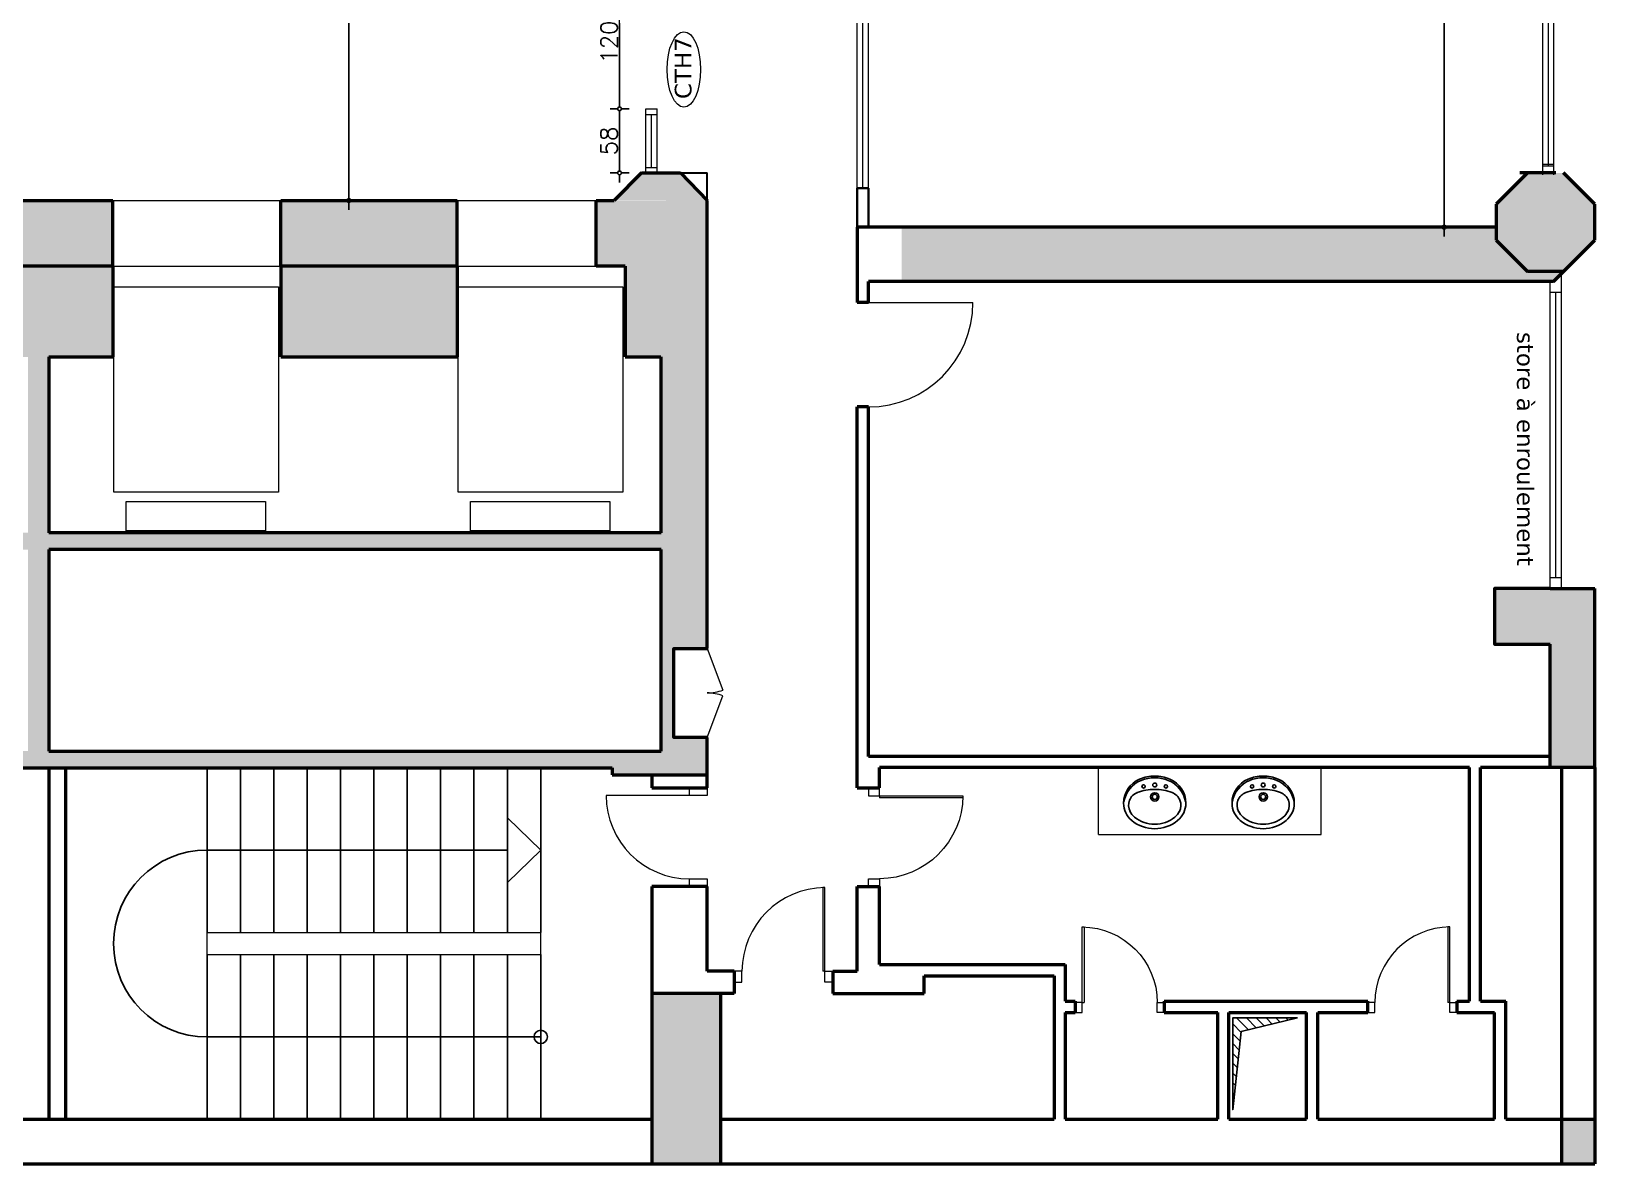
# Model space of a CAD drawing. Header units: millimetres. Extents: x 253 to 682, y -1208 to -847.
# Drawn here: x 337.86 to 351.91, y -1013.86 to -1003.68 of the extents above; entities that cross this region are included whole.
import ezdxf

# ---------------------------------------------------------------- set-up
doc = ezdxf.new("R2010")
doc.units = ezdxf.units.MM
doc.header["$LTSCALE"] = 10
doc.header["$MEASUREMENT"] = 0
doc.header["$PDMODE"] = 35
for name, color, linetype in [('COTATION', 203, 'Continuous'), ('Escalier', 241, 'Continuous'), ('HACHURE', 252, 'Continuous'), ('sanetaire', 4, 'Continuous'), ('SANITAIRES', 4, 'Continuous')]:
    doc.layers.add(name, color=color, linetype=linetype)
for name, color, linetype, lineweight in [('faux  plafond', 143, 'Continuous', 9), ('men-porte', 30, 'Continuous', 5), ('Men_porte', 30, 'Continuous', 5), ('MUR', 5, 'Continuous', 50), ('mur-bas', 190, 'Continuous', 20), ('SANIT', 8, 'Continuous', 0)]:
    doc.layers.add(name, color=color, linetype=linetype, lineweight=lineweight)
doc.layers.add('hachures++', color=7, linetype='Continuous', lineweight=5, true_color=0xa8a8a8)
doc.styles.get("Standard").update_dxf_attribs({"font": 'txt.shx'})
doc.styles.add('Verdana', font='verdana.ttf')
doc.dimstyles.new('Cote Executiopn', dxfattribs={"dimtxt": 0.15, "dimasz": 0.085, "dimexe": 0.2, "dimexo": 0.6, "dimgap": 0.02, "dimtad": 1, "dimdec": 0, "dimlfac": 100, "dimzin": 5, "dimdsep": 46, "dimtxsty": 'Standard', "dimblk1": 'DIM', "dimblk2": 'DIM', "dimsah": 1, "dimcen": 0.05, "dimdle": 0.1, "dimse1": 1, "dimse2": 1, "dimclrt": 256, "dimadec": 0, "dimazin": 0, "dimtfac": 1, "dimtdec": 0, "dimtmove": 2, "dimatfit": 3, "dimldrblk": 'DIM', "dimfxl": 1, "dimtolj": 1, "dimtzin": 0, "dimarcsym": 0})

# ---------------------------------------------------------------- blocks, each defined once
blk = doc.blocks.new('A$C091A745A')
at = {"layer": 'Men_porte'}
for p, q in [((0.816, 0.85), (0.796, 0.85)), ((0.796, 0.85), (0.796, 0.1)), ((0.816, 0.1), (0.816, 0.85)), ((0, 0.1), (0, 0)), ((0.07, 0.1), (0, 0.1)), ((0, 0), (0.07, 0)), ((0.07, 0), (0.07, 0.1)), ((0.816, 0.1), (0.796, 0.1)), ((0.816, 0), (0.816, 0.1)), ((0.816, 0.1), (0.886, 0.1)), ((0.886, 0), (0.816, 0)), ((0.886, 0.1), (0.886, 0))]:
    blk.add_line(p, q, dxfattribs=at)
blk.add_arc((0.823, 0.097), 0.753, 90.5347, 179.7782, dxfattribs=at)
blk = doc.blocks.new('LA-JA')
at = {"layer": 'SANITAIRES'}
for centre, radius in [((-0.1, -0.093), 0.015), ((0, -0.08), 0.0175), ((0.1, -0.093), 0.015), ((0, -0.187), 0.0375), ((0, -0.187), 0.023)]:
    blk.add_circle(centre, radius, dxfattribs=at)
for centre, radius, start, end in [((0, -0.352), 0.352, 90, 112.7144), ((0, -0.352), 0.352, 67.2856, 90), ((-0.024, -0.278), 0.258, 172.5047, 172.5047), ((-0.045, -0.244), 0.235, 112.7144, 180), ((-0.024, -0.278), 0.258, 112.1793, 169.0033), ((0.024, -0.278), 0.258, 7.4953, 7.4953), ((0, -0.57), 0.45, 90, 110.3585), ((0, -0.352), 0.336, 90, 111.2533), ((0, -0.352), 0.336, 68.7467, 90), ((0, -0.57), 0.45, 69.6415, 90), ((0.024, -0.278), 0.258, 10.9967, 67.8207), ((0.045, -0.244), 0.235, 0, 67.2856), ((-0.08, -0.244), 0.2, 180, 230.9171), ((-0.114, -0.262), 0.121, 110.3585, 207.069), ((0.114, -0.262), 0.121, 332.931, 69.6415), ((0.08, -0.244), 0.2, 309.0829, 0), ((-0.08, -0.244), 0.16, 207.069, 230.9171), ((0, -0.146), 0.327, 230.9171, 270), ((0, -0.146), 0.287, 230.9171, 270), ((0, -0.146), 0.287, 270, 309.0829), ((0, -0.146), 0.327, 270, 309.0829), ((0.08, -0.244), 0.16, 309.0829, 332.931)]:
    blk.add_arc(centre, radius, start, end, dxfattribs=at)
blk = doc.blocks.new('LAV')
blk.add_blockref('LA-JA', (-0.003, 0.302))
blk = doc.blocks.new('ENCIMERA')
at = {"layer": 'SANIT', "ltscale": 0.5}
blk.add_blockref('LAV', (0.003, -0.067), dxfattribs=at)
blk = doc.blocks.new('treee')
at = {"layer": 'mur-bas', "ltscale": 2}
for p, q in [((0.6, 0), (0, 0)), ((0.6, -2), (0.6, 0)), ((0.6, -2), (0, -2))]:
    blk.add_line(p, q, dxfattribs=at)
at = {"layer": 'sanetaire', "ltscale": 0.5, "rotation": 90}
for p in [(0.311, -0.521), (0.311, -1.496)]:
    blk.add_blockref('ENCIMERA', p, dxfattribs=at)
blk = doc.blocks.new('DIM')
for p, q in [((-0.2, 0), (-1, 0)), ((0, 0.2), (0, 1)), ((0.2, 0), (1, 0)), ((0, -1), (0, -0.2))]:
    blk.add_line(p, q)
blk.add_circle((0, 0), 0.2)
blk = doc.blocks.new('*D18429')
at = {"layer": 'COTATION', "color": 0, "lineweight": -2, "ltscale": 0.02, "transparency": 16777216}
blk.add_line((350.558, -998.837), (350.558, -1005.357), dxfattribs=at)
at = {"layer": 'Defpoints', "color": 0, "ltscale": 0.02, "transparency": 16777216}
for p in [(349.825, -998.752), (349.951, -1005.442), (350.558, -1005.442)]:
    blk.add_point(p, dxfattribs=at)
at = {"layer": 'COTATION', "color": 0, "lineweight": -2, "ltscale": 0.02, "transparency": 16777216, "xscale": 0.085, "yscale": 0.085, "zscale": 0.085}
for p, rotation in [((350.558, -998.752), 90), ((350.558, -1005.442), 270)]:
    blk.add_blockref('DIM', p, dxfattribs=dict(at, rotation=rotation))
at = {"layer": 'COTATION', "ltscale": 0.02, "transparency": 16777216, "insert": (350.463, -1002.097), "char_height": 0.15, "attachment_point": 5, "rotation": 90}
blk.add_mtext('\\A1;669', dxfattribs=at)
blk = doc.blocks.new('*D18443')
at = {"layer": 'COTATION', "color": 0, "lineweight": -2, "ltscale": 0.02, "transparency": 16777216}
blk.add_line((340.711, -1005.117), (340.711, -1001.187), dxfattribs=at)
at = {"layer": 'Defpoints', "color": 0, "ltscale": 0.02, "transparency": 16777216}
for p in [(340.711, -1001.102), (341.243, -1001.102), (341.243, -1005.202)]:
    blk.add_point(p, dxfattribs=at)
at = {"layer": 'COTATION', "color": 0, "lineweight": -2, "ltscale": 0.02, "transparency": 16777216, "xscale": 0.085, "yscale": 0.085, "zscale": 0.085}
for p, rotation in [((340.711, -1001.102), 90), ((340.711, -1005.202), 270)]:
    blk.add_blockref('DIM', p, dxfattribs=dict(at, rotation=rotation))
at = {"layer": 'COTATION', "ltscale": 0.02, "transparency": 16777216, "insert": (340.616, -1003.152), "char_height": 0.15, "attachment_point": 5, "rotation": 90}
blk.add_mtext('\\A1;410', dxfattribs=at)
blk = doc.blocks.new('*D18455')
at = {"layer": 'COTATION', "color": 0, "lineweight": -2, "ltscale": 0.02, "transparency": 16777216}
blk.add_line((343.145, -1004.293), (343.145, -1003.263), dxfattribs=at)
at = {"layer": 'Defpoints', "color": 0, "ltscale": 0.02, "transparency": 16777216}
for p in [(343.145, -1003.178), (343.382, -1003.178), (343.382, -1004.378)]:
    blk.add_point(p, dxfattribs=at)
at = {"layer": 'COTATION', "color": 0, "lineweight": -2, "ltscale": 0.02, "transparency": 16777216, "xscale": 0.085, "yscale": 0.085, "zscale": 0.085}
for p, rotation in [((343.145, -1003.178), 90), ((343.145, -1004.378), 270)]:
    blk.add_blockref('DIM', p, dxfattribs=dict(at, rotation=rotation))
at = {"layer": 'COTATION', "ltscale": 0.02, "transparency": 16777216, "insert": (343.05, -1003.778), "char_height": 0.15, "attachment_point": 5, "rotation": 90}
blk.add_mtext('\\A1;120', dxfattribs=at)
blk = doc.blocks.new('*D18456')
at = {"layer": 'COTATION', "color": 0, "lineweight": -2, "ltscale": 0.02, "transparency": 16777216}
blk.add_line((343.145, -1004.463), (343.145, -1004.87), dxfattribs=at)
at = {"layer": 'Defpoints', "color": 0, "ltscale": 0.02, "transparency": 16777216}
for p in [(343.382, -1004.378), (343.145, -1004.955), (343.382, -1004.955)]:
    blk.add_point(p, dxfattribs=at)
at = {"layer": 'COTATION', "color": 0, "lineweight": -2, "ltscale": 0.02, "transparency": 16777216, "xscale": 0.085, "yscale": 0.085, "zscale": 0.085}
for p, rotation in [((343.145, -1004.378), 90), ((343.145, -1004.955), 270)]:
    blk.add_blockref('DIM', p, dxfattribs=dict(at, rotation=rotation))
at = {"layer": 'COTATION', "ltscale": 0.02, "transparency": 16777216, "insert": (343.05, -1004.667), "char_height": 0.15, "attachment_point": 5, "rotation": 90}
blk.add_mtext('\\A1;58', dxfattribs=at)

msp = doc.modelspace()

# ---------------------------------------------------------------- hatches: boundary and pattern name
at = {"layer": 'hachures++'}
h = msp.add_hatch(color=256, dxfattribs=at)
h.dxf.hatch_style = 1
h.paths.add_polyline_path([(337.826, -1008.339), (337.826, -1010.151), (332.827, -1010.151), (332.827, -1008.339)], flags=16)
h.paths.add_polyline_path([(338.015, -1008.339), (343.516, -1008.339), (343.516, -1010.151), (338.015, -1010.151)], flags=16)
h.paths.add_polyline_path([(343.048, -1005.202), (343.048, -1005.792), (343.194, -1005.792), (343.194, -1006.608), (343.516, -1006.608), (343.516, -1008.189), (338.015, -1008.189), (338.015, -1006.608), (338.589, -1006.608), (338.589, -1005.792), (337.489, -1005.792), (337.489, -1006.608), (337.826, -1006.608), (337.826, -1008.189), (332.827, -1008.189), (332.827, -1006.608), (333.397, -1006.608), (333.397, -1005.202), (333.107, -1005.202), (332.867, -1004.955), (332.518, -1004.955), (332.252, -1005.221), (332.252, -1009.228), (332.552, -1009.228), (332.552, -1010.028), (332.252, -1010.028), (332.252, -1010.301), (343.079, -1010.301), (343.079, -1010.364), (343.932, -1010.364), (343.932, -1010.028), (343.632, -1010.028), (343.632, -1009.228), (343.932, -1009.228), (343.932, -1005.202)])
h.paths.add_polyline_path([(343.712, -1005.202), (343.932, -1005.202), (343.692, -1004.955), (343.343, -1004.955), (343.095, -1005.203)])
h = msp.add_hatch(color=256, dxfattribs=at)
h.dxf.hatch_style = 1
h.paths.add_polyline_path([(351.912, -1005.235), (351.632, -1004.955), (351.307, -1004.955), (351.027, -1005.235), (351.027, -1005.56), (351.307, -1005.84), (351.632, -1005.84), (351.912, -1005.56)])
h = msp.add_hatch(color=256, dxfattribs=at)
h.dxf.hatch_style = 1
h.paths.add_polyline_path([(342.933, -1005.202), (342.933, -1005.792), (343.048, -1005.792), (343.048, -1005.202)])
h.paths.add_polyline_path([(340.099, -1005.202), (340.099, -1005.792), (341.684, -1005.792), (341.684, -1005.202)])
h.paths.add_polyline_path([(337.489, -1005.202), (337.489, -1005.792), (338.589, -1005.792), (338.589, -1005.202)])
h.paths.add_polyline_path([(334.907, -1005.202), (334.907, -1005.792), (335.979, -1005.792), (335.979, -1005.202)])
h.paths.add_polyline_path([(333.527, -1005.792), (333.527, -1005.202), (333.397, -1005.202), (333.397, -1005.792)])
h = msp.add_hatch(color=256, dxfattribs=at)
h.dxf.hatch_style = 1
h.paths.add_polyline_path([(351.512, -1005.929), (351.632, -1005.84), (351.307, -1005.84), (351.027, -1005.56), (351.027, -1005.442), (345.682, -1005.442), (345.682, -1005.929)])
h = msp.add_hatch(color=256, dxfattribs=at)
h.dxf.hatch_style = 1
h.paths.add_polyline_path([(335.979, -1005.792), (334.907, -1005.792), (334.907, -1006.608), (335.979, -1006.608)])
h.paths.add_polyline_path([(341.684, -1005.792), (340.099, -1005.792), (340.099, -1006.608), (341.684, -1006.608)])
h = msp.add_hatch(color=256, dxfattribs=at)
h.dxf.hatch_style = 1
h.paths.add_polyline_path([(351.912, -1013.859), (351.912, -1013.459), (351.612, -1013.459), (351.612, -1013.859)])
h.paths.add_polyline_path([(351.912, -1010.299), (351.912, -1008.689), (351.012, -1008.689), (351.012, -1009.189), (351.512, -1009.189), (351.512, -1010.299)])
h = msp.add_hatch(color=256, dxfattribs=at)
h.dxf.hatch_style = 1
h.paths.add_polyline_path([(332.748, -1013.859), (332.748, -1012.328), (332.127, -1012.328), (332.127, -1013.859)])
h.paths.add_polyline_path([(344.056, -1013.859), (344.056, -1012.328), (343.436, -1012.328), (343.436, -1013.859)])
h = msp.add_hatch(dxfattribs=at)
h.set_pattern_fill('ANSI31', color=256, scale=0.5, angle=-90)
h.set_pattern_definition([(315, (333223.486, -291212.29964), (0.044194173824, 0.044194173824), [])])
h.paths.add_polyline_path([(349.241, -1012.549), (348.658, -1012.549), (348.658, -1013.374), (348.734, -1012.67)])

# ---------------------------------------------------------------- linework, layer by layer
at = {"layer": 'Escalier'}
for p, q in [((339.436, -1010.301), (339.436, -1011.78)), ((339.736, -1010.301), (339.736, -1011.78)), ((340.036, -1010.301), (340.036, -1011.78)), ((340.336, -1010.301), (340.336, -1011.78)), ((340.636, -1010.301), (340.636, -1011.78)), ((340.936, -1010.301), (340.936, -1011.78)), ((341.236, -1010.301), (341.236, -1011.78)), ((341.536, -1010.301), (341.536, -1011.78)), ((341.836, -1010.301), (341.836, -1011.78)), ((342.136, -1010.301), (342.136, -1011.78)), ((342.436, -1010.301), (342.436, -1011.78)), ((342.436, -1011.04), (342.136, -1010.749)), ((342.136, -1011.04), (339.436, -1011.04)), ((342.436, -1011.04), (342.136, -1011.332)), ((339.436, -1011.98), (339.436, -1013.459)), ((339.736, -1011.98), (339.736, -1013.459)), ((340.036, -1011.98), (340.036, -1013.459)), ((340.336, -1011.98), (340.336, -1013.459)), ((340.636, -1011.98), (340.636, -1013.459)), ((340.936, -1011.98), (340.936, -1013.459)), ((341.236, -1011.98), (341.236, -1013.459)), ((341.536, -1011.98), (341.536, -1013.459)), ((341.836, -1011.98), (341.836, -1013.459)), ((342.136, -1011.98), (342.136, -1013.459)), ((342.436, -1011.98), (342.436, -1013.459)), ((339.436, -1012.719), (342.436, -1012.719))]:
    msp.add_line(p, q, dxfattribs=at)
msp.add_circle((342.436, -1012.719), 0.06, dxfattribs=at)
msp.add_arc((339.436, -1011.88), 0.84, 90, 270, dxfattribs=at)
at = {"layer": 'faux  plafond', "lineweight": 30, "ltscale": 2}
for p in [(343.692, -1004.955), (343.932, -1005.202)]:
    msp.add_line(p, (343.932, -1004.955), dxfattribs=at)
at = {"layer": 'HACHURE'}
msp.add_lwpolyline([(349.241, -1012.549), (348.658, -1012.549), (348.658, -1013.374), (348.734, -1012.67), (349.241, -1012.549)], dxfattribs=at)
msp.add_lwpolyline([(349.241, -1012.549), (348.658, -1012.549), (348.658, -1013.374), (348.734, -1012.67), (349.241, -1012.549)], dxfattribs=at)
at = {"layer": 'men-porte', "ltscale": 3}
msp.add_ellipse((343.723, -1004.024), major_axis=(0, -0.339), ratio=0.444182, dxfattribs=at)
at = {"layer": 'Men_porte'}
for p, q in [((351.442, -998.652), (351.442, -1004.972)), ((351.542, -998.552), (351.542, -1004.972)), ((351.492, -1002.302), (351.492, -1004.892)), ((343.932, -1009.228), (344.074, -1009.602)), ((343.932, -1009.228), (344.074, -1009.602)), ((343.932, -1010.028), (344.074, -1009.654)), ((343.932, -1010.028), (344.074, -1009.654)), ((343.844, -1010.55), (343.024, -1010.55))]:
    msp.add_line(p, q, dxfattribs=at)
at = {"layer": 'Men_porte', "ltscale": 2}
for p, q in [((345.282, -1005.092), (345.282, -1002.532)), ((345.332, -1005.092), (345.332, -1002.532)), ((345.382, -1005.092), (345.382, -1002.532)), ((343.382, -1004.955), (343.382, -1004.378)), ((343.382, -1004.378), (343.482, -1004.378)), ((343.482, -1004.955), (343.482, -1004.378)), ((343.382, -1004.428), (343.482, -1004.428)), ((343.432, -1004.905), (343.432, -1004.428)), ((343.382, -1004.905), (343.482, -1004.905)), ((351.442, -1004.875), (351.542, -1004.875)), ((351.442, -1004.892), (351.542, -1004.892)), ((338.589, -1005.202), (340.099, -1005.202)), ((341.684, -1005.202), (342.933, -1005.202)), ((338.589, -1005.792), (340.099, -1005.792)), ((341.684, -1005.792), (342.933, -1005.792)), ((351.512, -1008.689), (351.512, -1005.929)), ((351.612, -1008.689), (351.612, -1005.86)), ((351.612, -1006.029), (351.512, -1006.029)), ((351.562, -1008.589), (351.562, -1006.029)), ((345.382, -1006.118), (346.322, -1006.118)), ((351.512, -1008.589), (351.612, -1008.589))]:
    msp.add_line(p, q, dxfattribs=at)
at = {"layer": 'Men_porte', "lineweight": 35, "ltscale": 2}
for points in [[(345.282, -1005.092), (345.382, -1005.092)], [(345.282, -1005.092), (345.282, -1005.442)], [(345.382, -1005.092), (345.382, -1005.442)]]:
    msp.add_lwpolyline(points, dxfattribs=at)
at = {"layer": 'Men_porte'}
for points in [[(343.773, -1010.482), (343.932, -1010.482), (343.932, -1010.55), (343.773, -1010.55)], [(343.773, -1011.3), (343.932, -1011.3), (343.932, -1011.368), (343.773, -1011.368)]]:
    msp.add_lwpolyline(points, close=True, dxfattribs=at)
at = {"layer": 'Men_porte', "ltscale": 2}
msp.add_arc((345.382, -1006.118), 0.94, 270, 0, dxfattribs=at)
at = {"layer": 'Men_porte'}
for centre, radius, start, end in [((343.932, -1009.228), 0.4, 270, 290.787), ((343.932, -1009.228), 0.4, 270, 290.787), ((343.932, -1010.028), 0.4, 69.213, 90), ((343.932, -1010.028), 0.4, 69.213, 90), ((343.773, -1010.55), 0.749, 180, 270)]:
    msp.add_arc(centre, radius, start, end, dxfattribs=at)
at = {"layer": 'MUR'}
for p, q in [((343.343, -1004.955), (343.096, -1005.202)), ((343.343, -1004.955), (343.692, -1004.955)), ((343.343, -1004.955), (343.692, -1004.955)), ((343.692, -1004.955), (343.932, -1005.202)), ((337.489, -1005.202), (338.589, -1005.202)), ((338.589, -1005.792), (338.589, -1005.202)), ((340.099, -1005.202), (341.684, -1005.202)), ((340.099, -1005.792), (340.099, -1005.202)), ((341.684, -1005.792), (341.684, -1005.202)), ((342.933, -1005.202), (343.096, -1005.202)), ((342.933, -1005.792), (342.933, -1005.202)), ((343.932, -1009.228), (343.932, -1005.202)), ((343.932, -1005.887), (343.932, -1005.221)), ((351.027, -1005.442), (345.282, -1005.442)), ((345.282, -1005.442), (345.282, -1006.118)), ((338.589, -1005.792), (337.489, -1005.792)), ((338.589, -1005.792), (338.589, -1006.608)), ((341.684, -1005.792), (340.099, -1005.792)), ((340.099, -1005.792), (340.099, -1006.608)), ((341.684, -1005.792), (341.684, -1006.608)), ((343.194, -1005.792), (342.933, -1005.792)), ((343.194, -1005.792), (343.194, -1006.608)), ((351.542, -1005.929), (345.382, -1005.929)), ((345.382, -1006.118), (345.382, -1005.929)), ((338.015, -1006.608), (338.015, -1008.189)), ((338.015, -1006.608), (338.589, -1006.608)), ((340.099, -1006.608), (341.684, -1006.608)), ((343.194, -1006.608), (343.516, -1006.608)), ((343.516, -1006.608), (343.516, -1008.189)), ((345.282, -1010.199), (345.282, -1007.058)), ((345.382, -1007.058), (345.282, -1007.058)), ((345.382, -1010.199), (345.382, -1007.058)), ((343.518, -1008.189), (338.015, -1008.189)), ((338.015, -1008.339), (338.015, -1010.151)), ((343.518, -1008.339), (338.015, -1008.339)), ((343.516, -1008.339), (343.516, -1010.151)), ((351.512, -1008.689), (351.912, -1008.689)), ((351.912, -1010.299), (351.912, -1008.689)), ((351.512, -1010.299), (351.512, -1009.189)), ((343.932, -1010.482), (343.932, -1010.028)), ((338.015, -1010.151), (343.518, -1010.151)), ((332.252, -1010.301), (343.079, -1010.301)), ((338.017, -1013.459), (338.017, -1010.301)), ((338.167, -1013.459), (338.167, -1010.301)), ((343.079, -1010.301), (343.079, -1010.364)), ((345.282, -1010.299), (345.282, -1010.199)), ((345.282, -1010.482), (345.282, -1010.299)), ((351.512, -1010.199), (345.382, -1010.199)), ((345.482, -1010.482), (345.482, -1010.299)), ((350.785, -1010.299), (345.482, -1010.299)), ((350.785, -1012.399), (350.785, -1010.299)), ((351.512, -1010.299), (350.885, -1010.299)), ((350.885, -1012.399), (350.885, -1010.299)), ((351.912, -1010.299), (351.512, -1010.299)), ((351.612, -1010.299), (351.612, -1013.859)), ((351.912, -1010.299), (351.912, -1013.859)), ((343.079, -1010.364), (343.932, -1010.364)), ((343.436, -1010.364), (343.436, -1010.482)), ((343.436, -1010.482), (343.932, -1010.482)), ((345.282, -1010.482), (345.482, -1010.482)), ((343.932, -1011.368), (343.436, -1011.368)), ((343.436, -1011.368), (343.436, -1013.859)), ((343.932, -1012.128), (343.932, -1011.368)), ((345.282, -1012.128), (345.282, -1011.368)), ((345.282, -1011.368), (345.482, -1011.368)), ((345.482, -1012.069), (345.482, -1011.368)), ((344.175, -1012.128), (343.932, -1012.128)), ((344.175, -1012.128), (344.175, -1012.328)), ((345.061, -1012.128), (345.282, -1012.128)), ((345.061, -1012.128), (345.061, -1012.328)), ((345.482, -1012.069), (347.152, -1012.069)), ((347.152, -1012.069), (347.152, -1012.399)), ((345.882, -1012.328), (345.882, -1012.169)), ((345.882, -1012.169), (347.052, -1012.169)), ((347.052, -1012.169), (347.052, -1013.459)), ((344.056, -1012.328), (343.436, -1012.328)), ((344.175, -1012.328), (344.056, -1012.328)), ((344.056, -1013.859), (344.056, -1012.328)), ((345.061, -1012.328), (345.882, -1012.328)), ((347.152, -1012.399), (347.242, -1012.399)), ((347.242, -1012.399), (347.242, -1012.499)), ((348.042, -1012.399), (349.872, -1012.399)), ((348.042, -1012.399), (348.042, -1012.499)), ((349.421, -1012.399), (349.421, -1012.399)), ((349.872, -1012.499), (349.872, -1012.399)), ((350.672, -1012.399), (350.785, -1012.399)), ((350.672, -1012.399), (350.672, -1012.499)), ((350.885, -1012.399), (351.112, -1012.399)), ((351.112, -1013.459), (351.112, -1012.399)), ((347.152, -1012.499), (347.242, -1012.499)), ((347.152, -1012.499), (347.152, -1013.459)), ((348.042, -1012.499), (348.522, -1012.499)), ((348.522, -1013.459), (348.522, -1012.499)), ((348.622, -1012.499), (349.321, -1012.499)), ((348.622, -1013.459), (348.622, -1012.499)), ((349.321, -1013.459), (349.321, -1012.499)), ((349.421, -1012.499), (349.872, -1012.499)), ((349.421, -1013.459), (349.421, -1012.499)), ((350.672, -1012.499), (351.012, -1012.499)), ((351.012, -1013.459), (351.012, -1012.499)), ((332.748, -1013.459), (343.436, -1013.459)), ((344.056, -1013.459), (347.052, -1013.459)), ((347.152, -1013.459), (348.522, -1013.459)), ((347.152, -1013.459), (348.522, -1013.459)), ((348.622, -1013.459), (349.321, -1013.459)), ((348.622, -1013.459), (349.321, -1013.459)), ((349.421, -1013.459), (351.012, -1013.459)), ((349.421, -1013.459), (351.012, -1013.459)), ((351.112, -1013.459), (351.912, -1013.459)), ((324.192, -1013.859), (351.912, -1013.859))]:
    msp.add_line(p, q, dxfattribs=at)
at = {"layer": 'MUR', "ltscale": 2}
for p, q in [((351.307, -1004.955), (351.027, -1005.235)), ((351.562, -1004.955), (351.237, -1004.955)), ((351.912, -1005.235), (351.632, -1004.955)), ((351.027, -1005.235), (351.027, -1005.56)), ((351.912, -1005.56), (351.912, -1005.235)), ((351.027, -1005.56), (351.307, -1005.84)), ((351.542, -1005.929), (351.912, -1005.56)), ((351.632, -1005.84), (351.307, -1005.84))]:
    msp.add_line(p, q, dxfattribs=at)
at = {"layer": 'MUR'}
for points in [[(345.382, -1006.118), (345.282, -1006.118)], [(351.512, -1008.689), (351.012, -1008.689), (351.012, -1009.189), (351.512, -1009.189)], [(343.932, -1010.028), (343.632, -1010.028), (343.632, -1009.228), (343.932, -1009.228)]]:
    msp.add_lwpolyline(points, dxfattribs=at)
at = {"layer": 'mur-bas'}
for p, q in [((339.436, -1011.78), (342.436, -1011.78)), ((339.436, -1011.98), (339.436, -1011.78)), ((342.436, -1011.98), (342.436, -1011.78)), ((339.436, -1011.98), (342.436, -1011.98))]:
    msp.add_line(p, q, dxfattribs=at)
for points in [[(340.08, -1005.979), (340.08, -1007.823), (338.598, -1007.823), (338.598, -1005.979)], [(343.175, -1005.979), (343.175, -1007.823), (341.693, -1007.823), (341.693, -1005.979)], [(339.962, -1007.907), (339.962, -1008.171), (338.709, -1008.171), (338.709, -1007.907)], [(343.057, -1007.907), (343.057, -1008.171), (341.804, -1008.171), (341.804, -1007.907)]]:
    msp.add_lwpolyline(points, close=True, dxfattribs=at)

# ---------------------------------------------------------------- block references
at = {"rotation": 270}
msp.add_blockref('treee', (349.452, -1010.299), dxfattribs=at)
at = {"xscale": -1, "rotation": 270}
msp.add_blockref('A$C091A745A', (345.382, -1011.368), dxfattribs=at)
msp.add_blockref('A$C091A745A', (344.175, -1012.228))
for p, xscale, yscale, zscale in [((348.042, -1012.499), -0.9032315181378991, 0.9032315181378991, 0.9032315181378991), ((349.872, -1012.499), 0.9032315181378994, 0.9032315181378994, 0.9032315181378994)]:
    msp.add_blockref('A$C091A745A', p, dxfattribs=dict(xscale=xscale, yscale=yscale, zscale=zscale))

# ---------------------------------------------------------------- texts
at = {"layer": 'men-porte', "ltscale": 3, "char_height": 0.15, "attachment_point": 1, "style": 'Verdana'}
for s, insert, rotation in [('\\pi1.3328;CTH7', (343.641, -1005.623), 90), ('\\pi0.55383;store à enroulement ', (351.363, -1005.83), 270)]:
    msp.add_mtext_dynamic_manual_height_columns(s, width=3.19849, gutter_width=269.496, heights=[0], dxfattribs=dict(at, insert=insert, rotation=rotation))

# ---------------------------------------------------------------- dimensions: what is measured, and where the dimension line sits
at = {"layer": 'COTATION', "ltscale": 0.02}
for base, p1, p2, picture, middle in [((350.558, -1005.442), (349.825, -998.752), (349.951, -1005.442), '*D18429', (350.463, -1002.097)), ((340.711, -1001.102), (341.243, -1005.202), (341.243, -1001.102), '*D18443', (340.616, -1003.152)), ((343.145, -1003.178), (343.382, -1004.378), (343.382, -1003.178), '*D18455', (343.05, -1003.778)), ((343.145, -1004.955), (343.382, -1004.378), (343.382, -1004.955), '*D18456', (343.05, -1004.667))]:
    dim = msp.add_linear_dim(base=base, p1=p1, p2=p2, angle=90, dimstyle='Cote Executiopn', dxfattribs=at)
    dim.commit()
    dim.dimension.update_dxf_attribs({"geometry": picture, "text_midpoint": middle})

doc.saveas('drawing.dxf')
